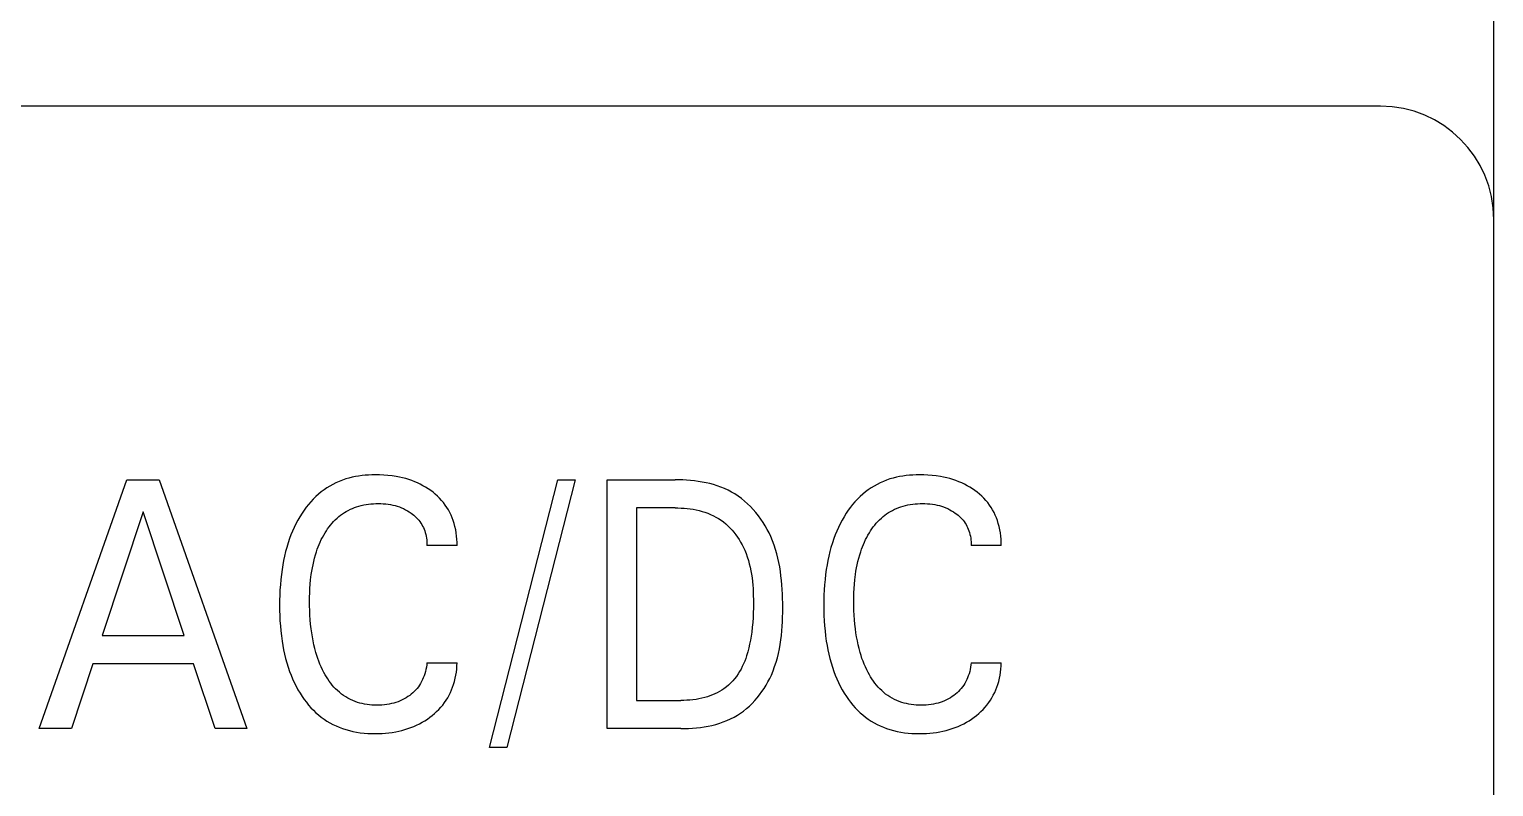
# Model space of a CAD drawing. Extents: x 0 to 420, y 0 to 297.
# Drawn here: x 195.35 to 208.3, y 236.66 to 243.35 of the extents above; entities that cross this region are included whole.
import ezdxf

# ---------------------------------------------------------------- set-up
doc = ezdxf.new("R2010")
doc.units = 0
doc.header["$LTSCALE"] = 23.1
doc.layers.add('10000_FRONT', color=7, linetype='CONTINUOUS')

msp = doc.modelspace()

# ---------------------------------------------------------------- linework, layer by layer
at = {"layer": '10000_FRONT', "color": 7, "linetype": 'CONTINUOUS'}
for p, q in [((208.298, 164.673), (208.298, 252.673)), ((207.298, 242.673), (137.798, 242.673)), ((195.439, 237.173), (196.215, 239.373)), ((196.215, 239.373), (196.499, 239.373)), ((196.499, 239.373), (197.276, 237.173)), ((198.149, 239.379), (198.12, 239.369)), ((198.177, 239.387), (198.149, 239.379)), ((198.206, 239.394), (198.177, 239.387)), ((198.234, 239.4), (198.206, 239.394)), ((198.263, 239.405), (198.234, 239.4)), ((198.293, 239.409), (198.263, 239.405)), ((198.322, 239.412), (198.293, 239.409)), ((198.351, 239.414), (198.322, 239.412)), ((198.381, 239.416), (198.351, 239.414)), ((198.41, 239.416), (198.381, 239.416)), ((198.448, 239.416), (198.41, 239.416)), ((198.485, 239.414), (198.448, 239.416)), ((198.522, 239.411), (198.485, 239.414)), ((198.559, 239.407), (198.522, 239.411)), ((198.596, 239.401), (198.559, 239.407)), ((198.624, 239.395), (198.596, 239.401)), ((198.651, 239.389), (198.624, 239.395)), ((198.679, 239.382), (198.651, 239.389)), ((198.706, 239.374), (198.679, 239.382)), ((198.732, 239.365), (198.706, 239.374)), ((199.421, 237.007), (200.023, 239.373)), ((200.176, 239.373), (199.574, 237.007)), ((200.023, 239.373), (200.176, 239.373)), ((200.46, 237.173), (200.46, 239.373)), ((200.46, 239.373), (201.06, 239.373)), ((201.094, 239.372), (201.06, 239.373)), ((201.128, 239.371), (201.094, 239.372)), ((201.163, 239.369), (201.128, 239.371)), ((202.96, 239.379), (202.931, 239.369)), ((202.988, 239.387), (202.96, 239.379)), ((203.017, 239.394), (202.988, 239.387)), ((203.045, 239.4), (203.017, 239.394)), ((203.074, 239.405), (203.045, 239.4)), ((203.104, 239.409), (203.074, 239.405)), ((203.133, 239.412), (203.104, 239.409)), ((203.162, 239.414), (203.133, 239.412)), ((203.192, 239.416), (203.162, 239.414)), ((203.221, 239.416), (203.192, 239.416)), ((203.259, 239.416), (203.221, 239.416)), ((203.296, 239.414), (203.259, 239.416)), ((203.333, 239.411), (203.296, 239.414)), ((203.37, 239.407), (203.333, 239.411)), ((203.407, 239.401), (203.37, 239.407)), ((203.435, 239.395), (203.407, 239.401)), ((203.462, 239.389), (203.435, 239.395)), ((203.49, 239.382), (203.462, 239.389)), ((203.517, 239.374), (203.49, 239.382)), ((203.544, 239.365), (203.517, 239.374)), ((197.908, 239.245), (197.885, 239.224)), ((197.933, 239.265), (197.908, 239.245)), ((197.957, 239.284), (197.933, 239.265)), ((197.983, 239.301), (197.957, 239.284)), ((198.009, 239.317), (197.983, 239.301)), ((198.036, 239.331), (198.009, 239.317)), ((198.063, 239.345), (198.036, 239.331)), ((198.091, 239.358), (198.063, 239.345)), ((198.12, 239.369), (198.091, 239.358)), ((198.759, 239.355), (198.732, 239.365)), ((198.784, 239.344), (198.759, 239.355)), ((198.808, 239.333), (198.784, 239.344)), ((198.832, 239.32), (198.808, 239.333)), ((198.855, 239.307), (198.832, 239.32)), ((198.878, 239.293), (198.855, 239.307)), ((198.9, 239.278), (198.878, 239.293)), ((198.921, 239.262), (198.9, 239.278)), ((198.941, 239.245), (198.921, 239.262)), ((198.96, 239.228), (198.941, 239.245)), ((201.197, 239.366), (201.163, 239.369)), ((201.232, 239.363), (201.197, 239.366)), ((201.266, 239.358), (201.232, 239.363)), ((201.3, 239.352), (201.266, 239.358)), ((201.334, 239.345), (201.3, 239.352)), ((201.368, 239.338), (201.334, 239.345)), ((201.401, 239.329), (201.368, 239.338)), ((201.434, 239.318), (201.401, 239.329)), ((201.466, 239.307), (201.434, 239.318)), ((201.498, 239.294), (201.466, 239.307)), ((201.529, 239.28), (201.498, 239.294)), ((201.559, 239.264), (201.529, 239.28)), ((201.589, 239.247), (201.559, 239.264)), ((201.618, 239.228), (201.589, 239.247)), ((202.719, 239.245), (202.696, 239.224)), ((202.744, 239.265), (202.719, 239.245)), ((202.769, 239.284), (202.744, 239.265)), ((202.794, 239.301), (202.769, 239.284)), ((202.82, 239.317), (202.794, 239.301)), ((202.847, 239.331), (202.82, 239.317)), ((202.874, 239.345), (202.847, 239.331)), ((202.902, 239.358), (202.874, 239.345)), ((202.931, 239.369), (202.902, 239.358)), ((203.57, 239.355), (203.544, 239.365)), ((203.595, 239.344), (203.57, 239.355)), ((203.619, 239.333), (203.595, 239.344)), ((203.643, 239.32), (203.619, 239.333)), ((203.666, 239.307), (203.643, 239.32)), ((203.689, 239.293), (203.666, 239.307)), ((203.711, 239.278), (203.689, 239.293)), ((203.732, 239.262), (203.711, 239.278)), ((203.752, 239.245), (203.732, 239.262)), ((203.772, 239.228), (203.752, 239.245)), ((197.799, 239.129), (197.781, 239.103)), ((197.819, 239.154), (197.799, 239.129)), ((197.84, 239.178), (197.819, 239.154)), ((197.862, 239.201), (197.84, 239.178)), ((197.885, 239.224), (197.862, 239.201)), ((198.19, 239.111), (198.208, 239.119)), ((198.208, 239.119), (198.226, 239.127)), ((198.226, 239.127), (198.245, 239.133)), ((198.245, 239.133), (198.266, 239.14)), ((198.266, 239.14), (198.287, 239.145)), ((198.287, 239.145), (198.308, 239.15)), ((198.308, 239.15), (198.329, 239.154)), ((198.329, 239.154), (198.351, 239.157)), ((198.351, 239.157), (198.372, 239.159)), ((198.372, 239.159), (198.394, 239.161)), ((198.394, 239.161), (198.415, 239.162)), ((198.415, 239.162), (198.437, 239.162)), ((198.437, 239.162), (198.459, 239.162)), ((198.459, 239.162), (198.481, 239.161)), ((198.481, 239.161), (198.503, 239.159)), ((198.503, 239.159), (198.524, 239.156)), ((198.524, 239.156), (198.546, 239.153)), ((198.546, 239.153), (198.566, 239.149)), ((198.566, 239.149), (198.585, 239.144)), ((198.585, 239.144), (198.605, 239.138)), ((198.605, 239.138), (198.624, 239.132)), ((198.624, 239.132), (198.643, 239.125)), ((198.643, 239.125), (198.66, 239.117)), ((198.66, 239.117), (198.678, 239.108)), ((198.979, 239.209), (198.96, 239.228)), ((198.997, 239.19), (198.979, 239.209)), ((199.014, 239.17), (198.997, 239.19)), ((199.029, 239.149), (199.014, 239.17)), ((199.044, 239.128), (199.029, 239.149)), ((199.057, 239.106), (199.044, 239.128)), ((200.719, 239.123), (200.719, 237.422)), ((201.06, 239.123), (200.719, 239.123)), ((201.06, 239.123), (201.086, 239.123)), ((201.086, 239.123), (201.113, 239.122)), ((201.113, 239.122), (201.14, 239.12)), ((201.14, 239.12), (201.167, 239.118)), ((201.167, 239.118), (201.193, 239.115)), ((201.193, 239.115), (201.22, 239.111)), ((201.647, 239.207), (201.618, 239.228)), ((201.675, 239.184), (201.647, 239.207)), ((201.701, 239.161), (201.675, 239.184)), ((201.727, 239.136), (201.701, 239.161)), ((201.751, 239.11), (201.727, 239.136)), ((202.611, 239.129), (202.592, 239.103)), ((202.63, 239.154), (202.611, 239.129)), ((202.651, 239.178), (202.63, 239.154)), ((202.673, 239.201), (202.651, 239.178)), ((202.696, 239.224), (202.673, 239.201)), ((203.001, 239.111), (203.019, 239.119)), ((203.019, 239.119), (203.038, 239.127)), ((203.038, 239.127), (203.056, 239.133)), ((203.056, 239.133), (203.077, 239.14)), ((203.077, 239.14), (203.098, 239.145)), ((203.098, 239.145), (203.119, 239.15)), ((203.119, 239.15), (203.14, 239.154)), ((203.14, 239.154), (203.162, 239.157)), ((203.162, 239.157), (203.183, 239.159)), ((203.183, 239.159), (203.205, 239.161)), ((203.205, 239.161), (203.227, 239.162)), ((203.227, 239.162), (203.248, 239.162)), ((203.248, 239.162), (203.27, 239.162)), ((203.27, 239.162), (203.292, 239.161)), ((203.292, 239.161), (203.314, 239.159)), ((203.314, 239.159), (203.336, 239.156)), ((203.336, 239.156), (203.357, 239.153)), ((203.357, 239.153), (203.377, 239.149)), ((203.377, 239.149), (203.397, 239.144)), ((203.397, 239.144), (203.416, 239.138)), ((203.416, 239.138), (203.435, 239.132)), ((203.435, 239.132), (203.454, 239.125)), ((203.454, 239.125), (203.471, 239.117)), ((203.471, 239.117), (203.489, 239.108)), ((203.79, 239.209), (203.772, 239.228)), ((203.808, 239.19), (203.79, 239.209)), ((203.825, 239.17), (203.808, 239.19)), ((203.84, 239.149), (203.825, 239.17)), ((203.855, 239.128), (203.84, 239.149)), ((203.868, 239.106), (203.855, 239.128)), ((196.359, 239.089), (195.997, 237.996)), ((196.722, 237.996), (196.359, 239.089)), ((197.709, 238.983), (197.693, 238.951)), ((197.726, 239.015), (197.709, 238.983)), ((197.743, 239.046), (197.726, 239.015)), ((197.763, 239.076), (197.743, 239.046)), ((197.781, 239.103), (197.763, 239.076)), ((198.015, 238.972), (198.028, 238.988)), ((198.028, 238.988), (198.042, 239.004)), ((198.042, 239.004), (198.057, 239.019)), ((198.057, 239.019), (198.072, 239.033)), ((198.072, 239.033), (198.088, 239.047)), ((198.088, 239.047), (198.104, 239.06)), ((198.104, 239.06), (198.12, 239.071)), ((198.12, 239.071), (198.137, 239.082)), ((198.137, 239.082), (198.154, 239.093)), ((198.154, 239.093), (198.172, 239.102)), ((198.172, 239.102), (198.19, 239.111)), ((198.678, 239.108), (198.694, 239.099)), ((198.694, 239.099), (198.711, 239.089)), ((198.711, 239.089), (198.727, 239.078)), ((198.727, 239.078), (198.739, 239.069)), ((198.739, 239.069), (198.751, 239.059)), ((198.751, 239.059), (198.763, 239.048)), ((198.763, 239.048), (198.774, 239.037)), ((198.774, 239.037), (198.785, 239.026)), ((198.785, 239.026), (198.795, 239.014)), ((198.795, 239.014), (198.805, 239.002)), ((198.805, 239.002), (198.814, 238.989)), ((198.814, 238.989), (198.822, 238.976)), ((199.069, 239.083), (199.057, 239.106)), ((199.08, 239.06), (199.069, 239.083)), ((199.09, 239.036), (199.08, 239.06)), ((199.099, 239.011), (199.09, 239.036)), ((199.107, 238.987), (199.099, 239.011)), ((199.114, 238.959), (199.107, 238.987)), ((201.22, 239.111), (201.247, 239.106)), ((201.247, 239.106), (201.273, 239.1)), ((201.273, 239.1), (201.299, 239.093)), ((201.299, 239.093), (201.325, 239.085)), ((201.325, 239.085), (201.35, 239.076)), ((201.35, 239.076), (201.374, 239.066)), ((201.374, 239.066), (201.399, 239.055)), ((201.399, 239.055), (201.422, 239.043)), ((201.422, 239.043), (201.445, 239.03)), ((201.445, 239.03), (201.467, 239.015)), ((201.467, 239.015), (201.488, 239)), ((201.488, 239), (201.508, 238.983)), ((201.508, 238.983), (201.527, 238.966)), ((201.775, 239.083), (201.751, 239.11)), ((201.797, 239.055), (201.775, 239.083)), ((201.818, 239.025), (201.797, 239.055)), ((201.838, 238.996), (201.818, 239.025)), ((201.857, 238.965), (201.838, 238.996)), ((202.52, 238.983), (202.504, 238.951)), ((202.537, 239.015), (202.52, 238.983)), ((202.555, 239.046), (202.537, 239.015)), ((202.574, 239.076), (202.555, 239.046)), ((202.592, 239.103), (202.574, 239.076)), ((202.826, 238.972), (202.839, 238.988)), ((202.839, 238.988), (202.854, 239.004)), ((202.854, 239.004), (202.868, 239.019)), ((202.868, 239.019), (202.884, 239.033)), ((202.884, 239.033), (202.9, 239.047)), ((202.9, 239.047), (202.915, 239.06)), ((202.915, 239.06), (202.931, 239.071)), ((202.931, 239.071), (202.948, 239.082)), ((202.948, 239.082), (202.965, 239.093)), ((202.965, 239.093), (202.983, 239.102)), ((202.983, 239.102), (203.001, 239.111)), ((203.489, 239.108), (203.505, 239.099)), ((203.505, 239.099), (203.522, 239.089)), ((203.522, 239.089), (203.538, 239.078)), ((203.538, 239.078), (203.55, 239.069)), ((203.55, 239.069), (203.563, 239.059)), ((203.563, 239.059), (203.574, 239.048)), ((203.574, 239.048), (203.586, 239.037)), ((203.586, 239.037), (203.596, 239.026)), ((203.596, 239.026), (203.607, 239.014)), ((203.607, 239.014), (203.616, 239.002)), ((203.616, 239.002), (203.625, 238.989)), ((203.625, 238.989), (203.633, 238.976)), ((203.88, 239.083), (203.868, 239.106)), ((203.891, 239.06), (203.88, 239.083)), ((203.901, 239.036), (203.891, 239.06)), ((203.91, 239.011), (203.901, 239.036)), ((203.918, 238.987), (203.91, 239.011)), ((203.926, 238.959), (203.918, 238.987)), ((197.665, 238.885), (197.652, 238.852)), ((197.678, 238.918), (197.665, 238.885)), ((197.693, 238.951), (197.678, 238.918)), ((197.933, 238.843), (197.944, 238.863)), ((197.944, 238.863), (197.955, 238.884)), ((197.955, 238.884), (197.966, 238.903)), ((197.966, 238.903), (197.978, 238.921)), ((197.978, 238.921), (197.989, 238.939)), ((197.989, 238.939), (198.002, 238.956)), ((198.002, 238.956), (198.015, 238.972)), ((198.822, 238.976), (198.829, 238.962)), ((198.829, 238.962), (198.836, 238.949)), ((198.836, 238.949), (198.842, 238.935)), ((198.842, 238.935), (198.847, 238.92)), ((198.847, 238.92), (198.852, 238.905)), ((198.852, 238.905), (198.856, 238.889)), ((198.856, 238.889), (198.86, 238.873)), ((198.86, 238.873), (198.863, 238.856)), ((198.863, 238.856), (198.865, 238.84)), ((199.121, 238.931), (199.114, 238.959)), ((199.126, 238.903), (199.121, 238.931)), ((199.129, 238.874), (199.126, 238.903)), ((199.132, 238.846), (199.129, 238.874)), ((201.527, 238.966), (201.546, 238.947)), ((201.546, 238.947), (201.564, 238.928)), ((201.564, 238.928), (201.581, 238.908)), ((201.581, 238.908), (201.597, 238.887)), ((201.597, 238.887), (201.612, 238.865)), ((201.612, 238.865), (201.627, 238.843)), ((201.875, 238.934), (201.857, 238.965)), ((201.891, 238.902), (201.875, 238.934)), ((201.906, 238.87), (201.891, 238.902)), ((201.922, 238.833), (201.906, 238.87)), ((202.476, 238.885), (202.463, 238.852)), ((202.49, 238.918), (202.476, 238.885)), ((202.504, 238.951), (202.49, 238.918)), ((202.744, 238.843), (202.755, 238.863)), ((202.755, 238.863), (202.766, 238.884)), ((202.766, 238.884), (202.778, 238.903)), ((202.778, 238.903), (202.789, 238.921)), ((202.789, 238.921), (202.801, 238.939)), ((202.801, 238.939), (202.813, 238.956)), ((202.813, 238.956), (202.826, 238.972)), ((203.633, 238.976), (203.64, 238.962)), ((203.64, 238.962), (203.647, 238.949)), ((203.647, 238.949), (203.653, 238.935)), ((203.653, 238.935), (203.658, 238.92)), ((203.658, 238.92), (203.663, 238.905)), ((203.663, 238.905), (203.667, 238.889)), ((203.667, 238.889), (203.671, 238.873)), ((203.671, 238.873), (203.674, 238.856)), ((203.674, 238.856), (203.676, 238.84)), ((203.932, 238.931), (203.926, 238.959)), ((203.937, 238.903), (203.932, 238.931)), ((203.94, 238.874), (203.937, 238.903)), ((203.943, 238.846), (203.94, 238.874)), ((197.618, 238.737), (197.608, 238.698)), ((197.628, 238.775), (197.618, 238.737)), ((197.64, 238.814), (197.628, 238.775)), ((197.652, 238.852), (197.64, 238.814)), ((197.882, 238.708), (197.89, 238.736)), ((197.89, 238.736), (197.898, 238.758)), ((197.898, 238.758), (197.906, 238.78)), ((197.906, 238.78), (197.914, 238.801)), ((197.914, 238.801), (197.924, 238.822)), ((197.924, 238.822), (197.933, 238.843)), ((198.865, 238.84), (198.867, 238.823)), ((198.867, 238.823), (198.867, 238.806)), ((198.867, 238.806), (198.867, 238.79)), ((199.133, 238.79), (198.867, 238.79)), ((199.133, 238.818), (199.132, 238.846)), ((199.133, 238.79), (199.133, 238.818)), ((201.627, 238.843), (201.64, 238.82)), ((201.64, 238.82), (201.653, 238.797)), ((201.653, 238.797), (201.665, 238.774)), ((201.665, 238.774), (201.676, 238.75)), ((201.676, 238.75), (201.688, 238.72)), ((201.936, 238.795), (201.922, 238.833)), ((201.948, 238.757), (201.936, 238.795)), ((201.96, 238.719), (201.948, 238.757)), ((202.429, 238.737), (202.419, 238.698)), ((202.439, 238.775), (202.429, 238.737)), ((202.451, 238.814), (202.439, 238.775)), ((202.463, 238.852), (202.451, 238.814)), ((202.693, 238.708), (202.702, 238.736)), ((202.702, 238.736), (202.709, 238.758)), ((202.709, 238.758), (202.717, 238.78)), ((202.717, 238.78), (202.726, 238.801)), ((202.726, 238.801), (202.735, 238.822)), ((202.735, 238.822), (202.744, 238.843)), ((203.676, 238.84), (203.678, 238.823)), ((203.678, 238.823), (203.679, 238.806)), ((203.679, 238.806), (203.679, 238.79)), ((203.944, 238.79), (203.679, 238.79)), ((203.944, 238.818), (203.943, 238.846)), ((203.944, 238.79), (203.944, 238.818)), ((197.593, 238.62), (197.586, 238.58)), ((197.6, 238.659), (197.593, 238.62)), ((197.608, 238.698), (197.6, 238.659)), ((197.854, 238.593), (197.86, 238.622)), ((197.86, 238.622), (197.866, 238.651)), ((197.866, 238.651), (197.874, 238.68)), ((197.874, 238.68), (197.882, 238.708)), ((201.688, 238.72), (201.699, 238.69)), ((201.699, 238.69), (201.709, 238.66)), ((201.709, 238.66), (201.717, 238.63)), ((201.717, 238.63), (201.724, 238.599)), ((201.724, 238.599), (201.731, 238.568)), ((201.97, 238.68), (201.96, 238.719)), ((201.978, 238.642), (201.97, 238.68)), ((201.986, 238.602), (201.978, 238.642)), ((201.992, 238.563), (201.986, 238.602)), ((202.404, 238.62), (202.397, 238.58)), ((202.411, 238.659), (202.404, 238.62)), ((202.419, 238.698), (202.411, 238.659)), ((202.665, 238.593), (202.671, 238.622)), ((202.671, 238.622), (202.677, 238.651)), ((202.677, 238.651), (202.685, 238.68)), ((202.685, 238.68), (202.693, 238.708)), ((197.575, 238.49), (197.571, 238.445)), ((197.58, 238.535), (197.575, 238.49)), ((197.586, 238.58), (197.58, 238.535)), ((197.836, 238.45), (197.839, 238.488)), ((197.839, 238.488), (197.842, 238.511)), ((197.842, 238.511), (197.845, 238.535)), ((197.845, 238.535), (197.849, 238.564)), ((197.849, 238.564), (197.854, 238.593)), ((201.731, 238.568), (201.736, 238.537)), ((201.736, 238.537), (201.741, 238.505)), ((201.741, 238.505), (201.744, 238.474)), ((201.744, 238.474), (201.747, 238.442)), ((201.997, 238.523), (201.992, 238.563)), ((202.002, 238.483), (201.997, 238.523)), ((202.005, 238.443), (202.002, 238.483)), ((202.386, 238.49), (202.382, 238.445)), ((202.391, 238.535), (202.386, 238.49)), ((202.397, 238.58), (202.391, 238.535)), ((202.647, 238.45), (202.65, 238.488)), ((202.65, 238.488), (202.653, 238.511)), ((202.653, 238.511), (202.656, 238.535)), ((202.656, 238.535), (202.66, 238.564)), ((202.66, 238.564), (202.665, 238.593)), ((197.566, 238.354), (197.565, 238.308)), ((197.568, 238.399), (197.566, 238.354)), ((197.571, 238.445), (197.568, 238.399)), ((197.83, 238.336), (197.831, 238.374)), ((197.83, 238.298), (197.83, 238.336)), ((197.831, 238.374), (197.833, 238.412)), ((197.833, 238.412), (197.836, 238.45)), ((201.747, 238.442), (201.75, 238.41)), ((201.75, 238.41), (201.751, 238.378)), ((201.751, 238.378), (201.752, 238.346)), ((201.752, 238.346), (201.753, 238.315)), ((202.008, 238.403), (202.005, 238.443)), ((202.01, 238.362), (202.008, 238.403)), ((202.011, 238.322), (202.01, 238.362)), ((202.377, 238.354), (202.376, 238.308)), ((202.379, 238.399), (202.377, 238.354)), ((202.382, 238.445), (202.379, 238.399)), ((202.641, 238.336), (202.642, 238.374)), ((202.641, 238.298), (202.641, 238.336)), ((202.642, 238.374), (202.644, 238.412)), ((202.644, 238.412), (202.647, 238.45)), ((197.565, 238.308), (197.564, 238.263)), ((197.564, 238.263), (197.565, 238.217)), ((197.565, 238.217), (197.566, 238.172)), ((197.83, 238.258), (197.83, 238.298)), ((197.831, 238.217), (197.83, 238.258)), ((197.833, 238.176), (197.831, 238.217)), ((201.753, 238.24), (201.752, 238.197)), ((201.753, 238.315), (201.753, 238.283)), ((201.753, 238.283), (201.753, 238.24)), ((202.012, 238.281), (202.011, 238.322)), ((202.012, 238.241), (202.012, 238.281)), ((202.012, 238.2), (202.012, 238.241)), ((202.376, 238.308), (202.375, 238.263)), ((202.375, 238.263), (202.376, 238.217)), ((202.376, 238.217), (202.377, 238.172)), ((202.641, 238.258), (202.641, 238.298)), ((202.642, 238.217), (202.641, 238.258)), ((202.644, 238.176), (202.642, 238.217)), ((197.566, 238.172), (197.568, 238.127)), ((197.568, 238.127), (197.571, 238.082)), ((197.571, 238.082), (197.575, 238.037)), ((197.836, 238.136), (197.833, 238.176)), ((197.839, 238.095), (197.836, 238.136)), ((197.844, 238.055), (197.839, 238.095)), ((201.747, 238.111), (201.743, 238.069)), ((201.75, 238.154), (201.747, 238.111)), ((201.752, 238.197), (201.75, 238.154)), ((202.004, 238.037), (202.007, 238.078)), ((202.007, 238.078), (202.009, 238.118)), ((202.009, 238.118), (202.011, 238.159)), ((202.011, 238.159), (202.012, 238.2)), ((202.377, 238.172), (202.379, 238.127)), ((202.379, 238.127), (202.382, 238.082)), ((202.382, 238.082), (202.386, 238.037)), ((202.647, 238.136), (202.644, 238.176)), ((202.65, 238.095), (202.647, 238.136)), ((202.655, 238.055), (202.65, 238.095)), ((195.997, 237.996), (196.722, 237.996)), ((197.575, 238.037), (197.58, 237.992)), ((197.58, 237.992), (197.586, 237.947)), ((197.586, 237.947), (197.593, 237.908)), ((197.848, 238.019), (197.844, 238.055)), ((197.854, 237.984), (197.848, 238.019)), ((197.86, 237.949), (197.854, 237.984)), ((197.868, 237.914), (197.86, 237.949)), ((201.727, 237.956), (201.72, 237.921)), ((201.733, 237.991), (201.727, 237.956)), ((201.738, 238.026), (201.733, 237.991)), ((201.743, 238.069), (201.738, 238.026)), ((201.99, 237.917), (201.996, 237.957)), ((201.996, 237.957), (202, 237.997)), ((202, 237.997), (202.004, 238.037)), ((202.386, 238.037), (202.391, 237.992)), ((202.391, 237.992), (202.397, 237.947)), ((202.397, 237.947), (202.404, 237.908)), ((202.66, 238.019), (202.655, 238.055)), ((202.665, 237.984), (202.66, 238.019)), ((202.672, 237.949), (202.665, 237.984)), ((202.679, 237.914), (202.672, 237.949)), ((197.593, 237.908), (197.6, 237.869)), ((197.6, 237.869), (197.608, 237.83)), ((197.608, 237.83), (197.618, 237.792)), ((197.876, 237.88), (197.868, 237.914)), ((197.886, 237.845), (197.876, 237.88)), ((197.894, 237.819), (197.886, 237.845)), ((197.902, 237.794), (197.894, 237.819)), ((201.693, 237.817), (201.685, 237.793)), ((201.703, 237.851), (201.693, 237.817)), ((201.712, 237.886), (201.703, 237.851)), ((201.72, 237.921), (201.712, 237.886)), ((201.965, 237.799), (201.974, 237.838)), ((201.974, 237.838), (201.983, 237.877)), ((201.983, 237.877), (201.99, 237.917)), ((202.404, 237.908), (202.411, 237.869)), ((202.411, 237.869), (202.42, 237.83)), ((202.42, 237.83), (202.429, 237.792)), ((202.687, 237.88), (202.679, 237.914)), ((202.697, 237.845), (202.687, 237.88)), ((202.705, 237.819), (202.697, 237.845)), ((202.713, 237.794), (202.705, 237.819)), ((195.913, 237.746), (195.726, 237.173)), ((196.804, 237.746), (195.913, 237.746)), ((196.994, 237.173), (196.804, 237.746)), ((197.618, 237.792), (197.628, 237.754)), ((197.628, 237.754), (197.64, 237.716)), ((197.64, 237.716), (197.653, 237.678)), ((197.911, 237.768), (197.902, 237.794)), ((197.921, 237.743), (197.911, 237.768)), ((197.932, 237.719), (197.921, 237.743)), ((197.943, 237.694), (197.932, 237.719)), ((197.956, 237.67), (197.943, 237.694)), ((198.858, 237.697), (198.854, 237.677)), ((198.862, 237.716), (198.858, 237.697)), ((198.865, 237.736), (198.862, 237.716)), ((198.867, 237.756), (198.865, 237.736)), ((198.867, 237.756), (199.133, 237.756)), ((199.127, 237.673), (199.13, 237.7)), ((199.13, 237.7), (199.132, 237.728)), ((199.132, 237.728), (199.133, 237.756)), ((201.644, 237.7), (201.631, 237.678)), ((201.655, 237.722), (201.644, 237.7)), ((201.666, 237.746), (201.655, 237.722)), ((201.676, 237.769), (201.666, 237.746)), ((201.685, 237.793), (201.676, 237.769)), ((201.927, 237.685), (201.941, 237.722)), ((201.941, 237.722), (201.954, 237.76)), ((201.954, 237.76), (201.965, 237.799)), ((202.429, 237.792), (202.44, 237.754)), ((202.44, 237.754), (202.451, 237.716)), ((202.451, 237.716), (202.464, 237.678)), ((202.722, 237.768), (202.713, 237.794)), ((202.732, 237.743), (202.722, 237.768)), ((202.743, 237.719), (202.732, 237.743)), ((202.755, 237.694), (202.743, 237.719)), ((202.767, 237.67), (202.755, 237.694)), ((203.669, 237.697), (203.665, 237.677)), ((203.673, 237.716), (203.669, 237.697)), ((203.676, 237.736), (203.673, 237.716)), ((203.679, 237.756), (203.676, 237.736)), ((203.679, 237.756), (203.944, 237.756)), ((203.938, 237.673), (203.941, 237.7)), ((203.941, 237.7), (203.943, 237.728)), ((203.943, 237.728), (203.944, 237.756)), ((197.653, 237.678), (197.666, 237.645)), ((197.666, 237.645), (197.679, 237.612)), ((197.679, 237.612), (197.694, 237.58)), ((197.694, 237.58), (197.71, 237.548)), ((197.966, 237.65), (197.956, 237.67)), ((197.978, 237.631), (197.966, 237.65)), ((197.99, 237.612), (197.978, 237.631)), ((198.002, 237.593), (197.99, 237.612)), ((198.016, 237.575), (198.002, 237.593)), ((198.03, 237.558), (198.016, 237.575)), ((198.811, 237.573), (198.801, 237.558)), ((198.82, 237.589), (198.811, 237.573)), ((198.828, 237.606), (198.82, 237.589)), ((198.835, 237.622), (198.828, 237.606)), ((198.842, 237.639), (198.835, 237.622)), ((198.848, 237.658), (198.842, 237.639)), ((198.854, 237.677), (198.848, 237.658)), ((199.094, 237.539), (199.103, 237.564)), ((199.103, 237.564), (199.111, 237.591)), ((199.111, 237.591), (199.117, 237.618)), ((199.117, 237.618), (199.123, 237.645)), ((199.123, 237.645), (199.127, 237.673)), ((201.533, 237.558), (201.514, 237.542)), ((201.552, 237.576), (201.533, 237.558)), ((201.57, 237.595), (201.552, 237.576)), ((201.587, 237.614), (201.57, 237.595)), ((201.603, 237.635), (201.587, 237.614)), ((201.618, 237.656), (201.603, 237.635)), ((201.631, 237.678), (201.618, 237.656)), ((201.865, 237.557), (201.882, 237.587)), ((201.882, 237.587), (201.897, 237.617)), ((201.897, 237.617), (201.912, 237.647)), ((201.912, 237.647), (201.927, 237.685)), ((202.464, 237.678), (202.477, 237.645)), ((202.477, 237.645), (202.49, 237.612)), ((202.49, 237.612), (202.505, 237.58)), ((202.505, 237.58), (202.521, 237.548)), ((202.778, 237.65), (202.767, 237.67)), ((202.789, 237.631), (202.778, 237.65)), ((202.801, 237.612), (202.789, 237.631)), ((202.814, 237.593), (202.801, 237.612)), ((202.827, 237.575), (202.814, 237.593)), ((202.841, 237.558), (202.827, 237.575)), ((203.622, 237.573), (203.612, 237.558)), ((203.631, 237.589), (203.622, 237.573)), ((203.639, 237.606), (203.631, 237.589)), ((203.646, 237.622), (203.639, 237.606)), ((203.653, 237.639), (203.646, 237.622)), ((203.659, 237.658), (203.653, 237.639)), ((203.665, 237.677), (203.659, 237.658)), ((203.906, 237.539), (203.914, 237.564)), ((203.914, 237.564), (203.922, 237.591)), ((203.922, 237.591), (203.928, 237.618)), ((203.928, 237.618), (203.934, 237.645)), ((203.934, 237.645), (203.938, 237.673)), ((197.71, 237.548), (197.727, 237.517)), ((197.727, 237.517), (197.745, 237.486)), ((197.745, 237.486), (197.764, 237.456)), ((197.764, 237.456), (197.782, 237.431)), ((197.782, 237.431), (197.801, 237.406)), ((198.044, 237.541), (198.03, 237.558)), ((198.06, 237.525), (198.044, 237.541)), ((198.076, 237.509), (198.06, 237.525)), ((198.093, 237.494), (198.076, 237.509)), ((198.111, 237.479), (198.093, 237.494)), ((198.13, 237.466), (198.111, 237.479)), ((198.149, 237.453), (198.13, 237.466)), ((198.169, 237.441), (198.149, 237.453)), ((198.19, 237.431), (198.169, 237.441)), ((198.211, 237.421), (198.19, 237.431)), ((198.666, 237.436), (198.648, 237.427)), ((198.682, 237.446), (198.666, 237.436)), ((198.699, 237.456), (198.682, 237.446)), ((198.715, 237.467), (198.699, 237.456)), ((198.729, 237.478), (198.715, 237.467)), ((198.742, 237.49), (198.729, 237.478)), ((198.755, 237.502), (198.742, 237.49)), ((198.768, 237.515), (198.755, 237.502)), ((198.78, 237.529), (198.768, 237.515)), ((198.791, 237.543), (198.78, 237.529)), ((198.801, 237.558), (198.791, 237.543)), ((199.037, 237.424), (199.051, 237.446)), ((199.051, 237.446), (199.063, 237.469)), ((199.063, 237.469), (199.075, 237.492)), ((199.075, 237.492), (199.085, 237.515)), ((199.085, 237.515), (199.094, 237.539)), ((201.246, 237.432), (201.219, 237.428)), ((201.272, 237.436), (201.246, 237.432)), ((201.298, 237.442), (201.272, 237.436)), ((201.324, 237.448), (201.298, 237.442)), ((201.347, 237.455), (201.324, 237.448)), ((201.369, 237.462), (201.347, 237.455)), ((201.391, 237.471), (201.369, 237.462)), ((201.412, 237.48), (201.391, 237.471)), ((201.433, 237.49), (201.412, 237.48)), ((201.454, 237.501), (201.433, 237.49)), ((201.474, 237.513), (201.454, 237.501)), ((201.493, 237.526), (201.474, 237.513)), ((201.514, 237.542), (201.493, 237.526)), ((201.765, 237.421), (201.787, 237.446)), ((201.787, 237.446), (201.808, 237.473)), ((201.808, 237.473), (201.828, 237.5)), ((201.828, 237.5), (201.847, 237.528)), ((201.847, 237.528), (201.865, 237.557)), ((202.521, 237.548), (202.538, 237.517)), ((202.538, 237.517), (202.556, 237.486)), ((202.556, 237.486), (202.575, 237.456)), ((202.575, 237.456), (202.593, 237.431)), ((202.593, 237.431), (202.612, 237.406)), ((202.855, 237.541), (202.841, 237.558)), ((202.871, 237.525), (202.855, 237.541)), ((202.887, 237.509), (202.871, 237.525)), ((202.904, 237.494), (202.887, 237.509)), ((202.922, 237.479), (202.904, 237.494)), ((202.941, 237.466), (202.922, 237.479)), ((202.96, 237.453), (202.941, 237.466)), ((202.98, 237.441), (202.96, 237.453)), ((203.001, 237.431), (202.98, 237.441)), ((203.022, 237.421), (203.001, 237.431)), ((203.477, 237.436), (203.459, 237.427)), ((203.494, 237.446), (203.477, 237.436)), ((203.51, 237.456), (203.494, 237.446)), ((203.526, 237.467), (203.51, 237.456)), ((203.54, 237.478), (203.526, 237.467)), ((203.553, 237.49), (203.54, 237.478)), ((203.567, 237.502), (203.553, 237.49)), ((203.579, 237.515), (203.567, 237.502)), ((203.591, 237.529), (203.579, 237.515)), ((203.602, 237.543), (203.591, 237.529)), ((203.612, 237.558), (203.602, 237.543)), ((203.848, 237.424), (203.862, 237.446)), ((203.862, 237.446), (203.874, 237.469)), ((203.874, 237.469), (203.886, 237.492)), ((203.886, 237.492), (203.896, 237.515)), ((203.896, 237.515), (203.906, 237.539)), ((197.801, 237.406), (197.821, 237.382)), ((197.821, 237.382), (197.841, 237.358)), ((197.841, 237.358), (197.863, 237.336)), ((197.863, 237.336), (197.886, 237.314)), ((197.886, 237.314), (197.909, 237.294)), ((198.232, 237.412), (198.211, 237.421)), ((198.253, 237.405), (198.232, 237.412)), ((198.274, 237.399), (198.253, 237.405)), ((198.295, 237.394), (198.274, 237.399)), ((198.316, 237.389), (198.295, 237.394)), ((198.338, 237.386), (198.316, 237.389)), ((198.36, 237.383), (198.338, 237.386)), ((198.381, 237.381), (198.36, 237.383)), ((198.403, 237.38), (198.381, 237.381)), ((198.425, 237.38), (198.403, 237.38)), ((198.447, 237.38), (198.425, 237.38)), ((198.469, 237.381), (198.447, 237.38)), ((198.491, 237.383), (198.469, 237.381)), ((198.512, 237.386), (198.491, 237.383)), ((198.534, 237.39), (198.512, 237.386)), ((198.554, 237.394), (198.534, 237.39)), ((198.573, 237.399), (198.554, 237.394)), ((198.593, 237.405), (198.573, 237.399)), ((198.612, 237.411), (198.593, 237.405)), ((198.631, 237.419), (198.612, 237.411)), ((198.648, 237.427), (198.631, 237.419)), ((198.914, 237.29), (198.934, 237.307)), ((198.934, 237.307), (198.953, 237.324)), ((198.953, 237.324), (198.972, 237.343)), ((198.972, 237.343), (198.99, 237.362)), ((198.99, 237.362), (199.007, 237.382)), ((199.007, 237.382), (199.023, 237.403)), ((199.023, 237.403), (199.037, 237.424)), ((200.719, 237.422), (201.112, 237.422)), ((201.139, 237.422), (201.112, 237.422)), ((201.166, 237.424), (201.139, 237.422)), ((201.192, 237.425), (201.166, 237.424)), ((201.219, 237.428), (201.192, 237.425)), ((201.611, 237.291), (201.639, 237.31)), ((201.639, 237.31), (201.666, 237.329)), ((201.666, 237.329), (201.693, 237.35)), ((201.693, 237.35), (201.718, 237.372)), ((201.718, 237.372), (201.742, 237.396)), ((201.742, 237.396), (201.765, 237.421)), ((202.612, 237.406), (202.632, 237.382)), ((202.632, 237.382), (202.652, 237.358)), ((202.652, 237.358), (202.674, 237.336)), ((202.674, 237.336), (202.697, 237.314)), ((202.697, 237.314), (202.72, 237.294)), ((203.043, 237.412), (203.022, 237.421)), ((203.064, 237.405), (203.043, 237.412)), ((203.085, 237.399), (203.064, 237.405)), ((203.106, 237.394), (203.085, 237.399)), ((203.127, 237.389), (203.106, 237.394)), ((203.149, 237.386), (203.127, 237.389)), ((203.171, 237.383), (203.149, 237.386)), ((203.192, 237.381), (203.171, 237.383)), ((203.214, 237.38), (203.192, 237.381)), ((203.236, 237.38), (203.214, 237.38)), ((203.258, 237.38), (203.236, 237.38)), ((203.28, 237.381), (203.258, 237.38)), ((203.302, 237.383), (203.28, 237.381)), ((203.324, 237.386), (203.302, 237.383)), ((203.345, 237.39), (203.324, 237.386)), ((203.365, 237.394), (203.345, 237.39)), ((203.385, 237.399), (203.365, 237.394)), ((203.404, 237.405), (203.385, 237.399)), ((203.423, 237.411), (203.404, 237.405)), ((203.442, 237.419), (203.423, 237.411)), ((203.459, 237.427), (203.442, 237.419)), ((203.725, 237.29), (203.745, 237.307)), ((203.745, 237.307), (203.765, 237.324)), ((203.765, 237.324), (203.783, 237.343)), ((203.783, 237.343), (203.801, 237.362)), ((203.801, 237.362), (203.818, 237.382)), ((203.818, 237.382), (203.834, 237.403)), ((203.834, 237.403), (203.848, 237.424)), ((195.726, 237.173), (195.439, 237.173)), ((197.276, 237.173), (196.994, 237.173)), ((197.909, 237.294), (197.933, 237.275)), ((197.933, 237.275), (197.958, 237.257)), ((197.958, 237.257), (197.983, 237.24)), ((197.983, 237.24), (198.01, 237.225)), ((198.01, 237.225), (198.036, 237.211)), ((198.036, 237.211), (198.064, 237.198)), ((198.064, 237.198), (198.092, 237.186)), ((198.092, 237.186), (198.12, 237.175)), ((198.12, 237.175), (198.149, 237.165)), ((198.673, 237.165), (198.699, 237.173)), ((198.699, 237.173), (198.726, 237.183)), ((198.726, 237.183), (198.752, 237.193)), ((198.752, 237.193), (198.776, 237.205)), ((198.776, 237.205), (198.801, 237.217)), ((198.801, 237.217), (198.825, 237.23)), ((198.825, 237.23), (198.848, 237.243)), ((198.848, 237.243), (198.871, 237.258)), ((198.871, 237.258), (198.893, 237.274)), ((198.893, 237.274), (198.914, 237.29)), ((201.111, 237.173), (200.46, 237.173)), ((201.111, 237.173), (201.145, 237.173)), ((201.145, 237.173), (201.18, 237.174)), ((201.18, 237.174), (201.215, 237.176)), ((201.215, 237.176), (201.249, 237.179)), ((201.249, 237.179), (201.284, 237.183)), ((201.284, 237.183), (201.319, 237.189)), ((201.319, 237.189), (201.353, 237.195)), ((201.353, 237.195), (201.387, 237.202)), ((201.387, 237.202), (201.421, 237.211)), ((201.421, 237.211), (201.455, 237.221)), ((201.455, 237.221), (201.487, 237.232)), ((201.487, 237.232), (201.519, 237.244)), ((201.519, 237.244), (201.551, 237.259)), ((201.551, 237.259), (201.582, 237.274)), ((201.582, 237.274), (201.611, 237.291)), ((202.72, 237.294), (202.745, 237.275)), ((202.745, 237.275), (202.769, 237.257)), ((202.769, 237.257), (202.795, 237.24)), ((202.795, 237.24), (202.821, 237.225)), ((202.821, 237.225), (202.848, 237.211)), ((202.848, 237.211), (202.875, 237.198)), ((202.875, 237.198), (202.903, 237.186)), ((202.903, 237.186), (202.931, 237.175)), ((202.931, 237.175), (202.96, 237.165)), ((203.484, 237.165), (203.51, 237.173)), ((203.51, 237.173), (203.537, 237.183)), ((203.537, 237.183), (203.563, 237.193)), ((203.563, 237.193), (203.588, 237.205)), ((203.588, 237.205), (203.612, 237.217)), ((203.612, 237.217), (203.636, 237.23)), ((203.636, 237.23), (203.659, 237.243)), ((203.659, 237.243), (203.682, 237.258)), ((203.682, 237.258), (203.704, 237.274)), ((203.704, 237.274), (203.725, 237.29)), ((198.149, 237.165), (198.181, 237.156)), ((198.181, 237.156), (198.213, 237.149)), ((198.213, 237.149), (198.245, 237.142)), ((198.245, 237.142), (198.278, 237.137)), ((198.278, 237.137), (198.311, 237.134)), ((198.311, 237.134), (198.344, 237.131)), ((198.344, 237.131), (198.377, 237.13)), ((198.377, 237.13), (198.41, 237.129)), ((198.41, 237.129), (198.441, 237.129)), ((198.441, 237.129), (198.471, 237.131)), ((198.471, 237.131), (198.501, 237.133)), ((198.501, 237.133), (198.531, 237.136)), ((198.531, 237.136), (198.561, 237.14)), ((198.561, 237.14), (198.591, 237.145)), ((198.591, 237.145), (198.618, 237.151)), ((198.618, 237.151), (198.646, 237.157)), ((198.646, 237.157), (198.673, 237.165)), ((202.96, 237.165), (202.992, 237.156)), ((202.992, 237.156), (203.024, 237.149)), ((203.024, 237.149), (203.057, 237.142)), ((203.057, 237.142), (203.089, 237.137)), ((203.089, 237.137), (203.122, 237.134)), ((203.122, 237.134), (203.155, 237.131)), ((203.155, 237.131), (203.188, 237.13)), ((203.188, 237.13), (203.221, 237.129)), ((203.221, 237.129), (203.252, 237.129)), ((203.252, 237.129), (203.282, 237.131)), ((203.282, 237.131), (203.312, 237.133)), ((203.312, 237.133), (203.342, 237.136)), ((203.342, 237.136), (203.372, 237.14)), ((203.372, 237.14), (203.402, 237.145)), ((203.402, 237.145), (203.429, 237.151)), ((203.429, 237.151), (203.457, 237.157)), ((203.457, 237.157), (203.484, 237.165)), ((199.574, 237.007), (199.421, 237.007))]:
    msp.add_line(p, q, dxfattribs=at)
msp.add_arc((207.298, 241.673), 1, 0, 90, dxfattribs=at)

doc.saveas('drawing.dxf')
